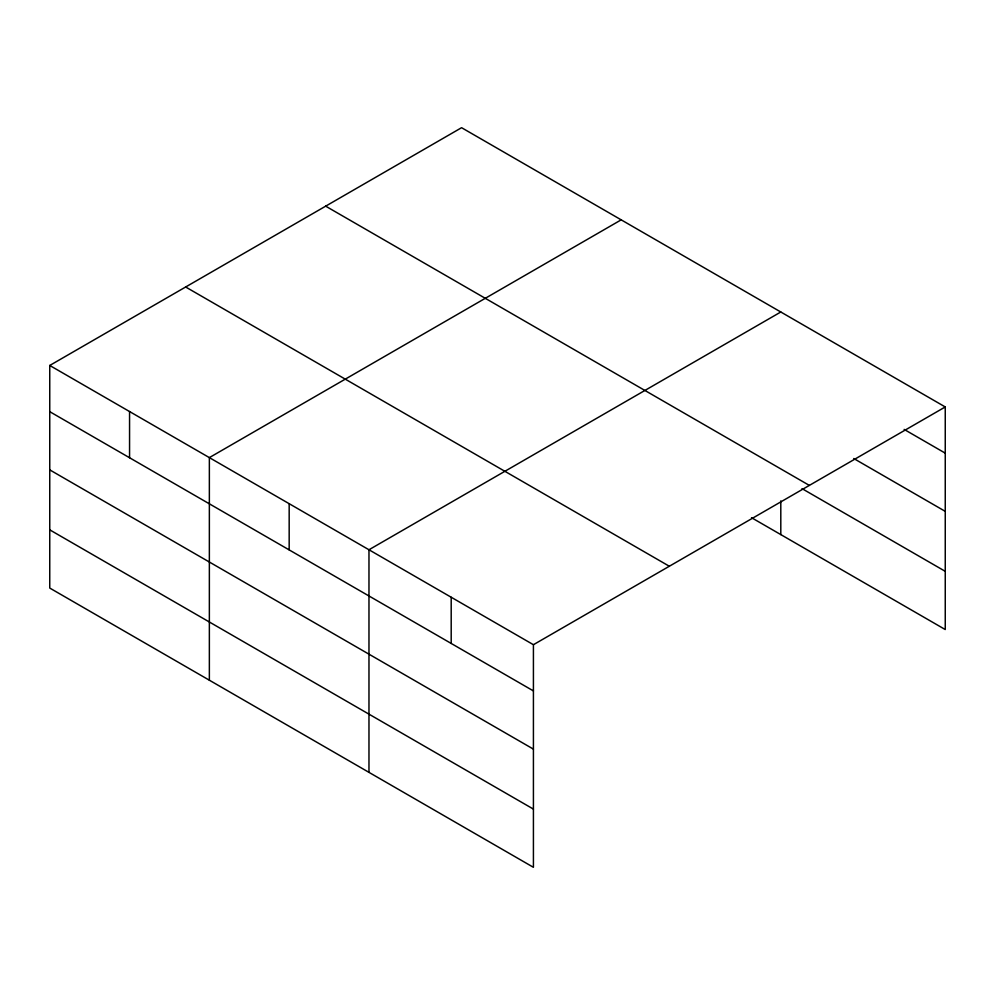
<?xml version="1.0" encoding="UTF-8"?>
<svg xmlns="http://www.w3.org/2000/svg" width="995" height="995" viewBox="0 0 995 995"><rect width="100%" height="100%" fill="white"/><g stroke="black" fill="none" stroke-linecap="round" stroke-linejoin="round"><path stroke-width="1.49" d="M751.536 517.698L945.25 629.536L945.25 406.943L461.58 127.696L49.75 365.463L49.75 588.057L533.419 867.304L533.419 644.71L49.75 365.463M621.191 219.845L209.36 457.613L209.36 680.207M780.801 311.995L368.971 549.762L368.971 772.356M533.419 644.71L945.25 406.943M904.144 429.405L945.25 453.148M853.747 458.521L945.25 511.355M325.676 206.164L809.345 485.398M802.02 488.632L945.25 571.329M185.655 286.995L669.324 566.242M49.75 411.669L533.419 690.916M49.75 469.876L533.419 749.123M49.75 529.85L533.419 809.097M780.801 500.895L780.801 534.589M451.195 597.236L451.195 643.442M289.172 503.694L289.172 549.899M129.561 411.544L129.561 457.737"/></g></svg>
